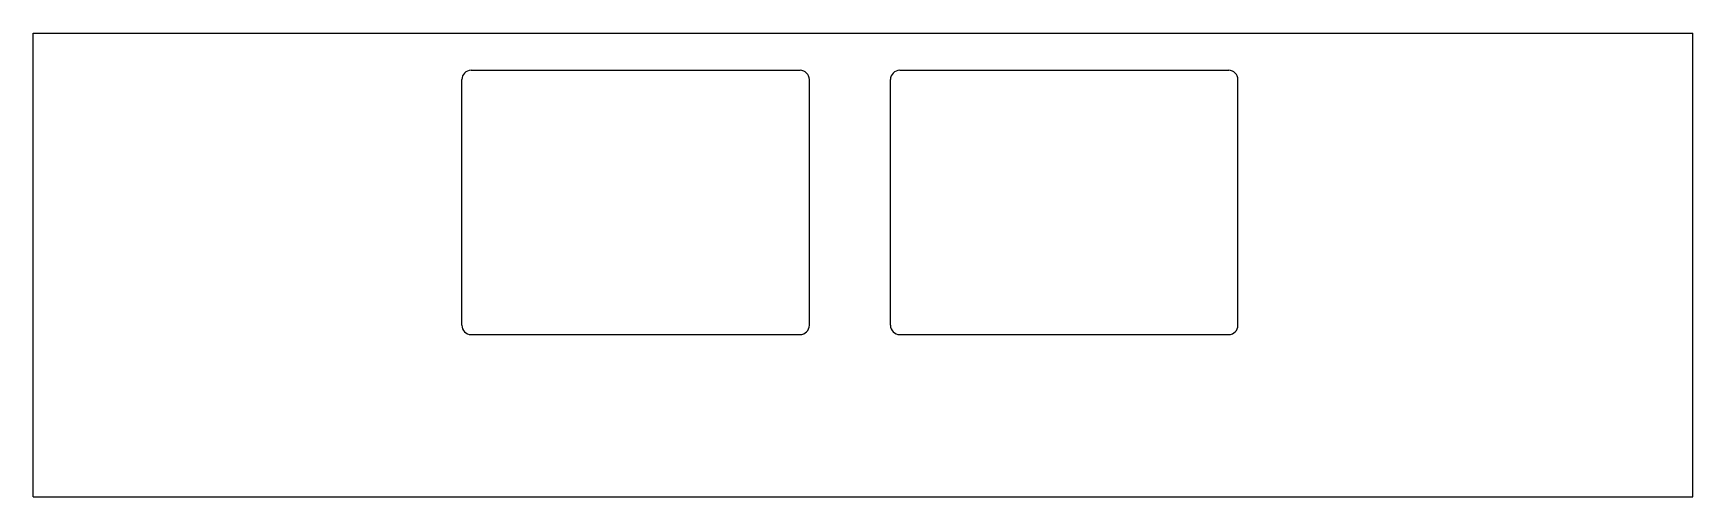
# Model space of a CAD drawing. Extents: x -18.5 to 53.1, y 0 to 20.
import ezdxf

# ---------------------------------------------------------------- set-up
doc = ezdxf.new("R2010")
doc.units = 0
doc.layers.add('Compound', color=7, linetype='CONTINUOUS')

msp = doc.modelspace()

# ---------------------------------------------------------------- linework, layer by layer
at = {"layer": 'Compound'}
for p, q in [((-18.5, 0), (-18.5, 20)), ((-18.5, 20), (-18.5, 20, -20)), ((-18.5, 0, -20), (-18.5, 20, -20)), ((-18.5, 20), (53.13, 20)), ((-18.5, 0), (-18.5, 20)), ((-18.5, 20, -20), (53.13, 20, -20)), ((-18.5, 0, -20), (-18.5, 20, -20)), ((-18.5, 20), (-18.5, 20, -20)), ((-18.5, 20, -20), (53.13, 20, -20)), ((-18.5, 20), (53.13, 20)), ((53.13, 0), (53.13, 20)), ((53.13, 20), (53.13, 20, -20)), ((53.13, 0, -20), (53.13, 20, -20)), ((53.13, 0), (53.13, 20)), ((53.13, 0, -20), (53.13, 20, -20)), ((53.13, 20), (53.13, 20, -20)), ((0, 7.4), (0, 18)), ((0, 7.4, -1), (0, 18, -1)), ((0, 18), (0, 18, -1)), ((0, 7.4), (0, 18)), ((0, 18), (0, 18, -1)), ((0, 7.4, -1), (0, 18, -1)), ((0.4, 18.4), (14.6, 18.4)), ((0.4, 18.4), (0.4, 18.4, -1)), ((0.4, 18.4, -1), (14.6, 18.4, -1)), ((0.4, 18.4, -1), (14.6, 18.4, -1)), ((0.4, 18.4), (0.4, 18.4, -1)), ((0.4, 18.4), (14.6, 18.4)), ((14.6, 18.4), (14.6, 18.4, -1)), ((14.6, 18.4), (14.6, 18.4, -1)), ((15, 7.4), (15, 18)), ((15, 7.4, -1), (15, 18, -1)), ((15, 7.4), (15, 18)), ((15, 7.4, -1), (15, 18, -1)), ((15, 18), (15, 18, -1)), ((15, 18), (15, 18, -1)), ((18.5, 7.4), (18.5, 18)), ((18.5, 7.4, -1), (18.5, 18, -1)), ((18.5, 18), (18.5, 18, -1)), ((18.5, 7.4), (18.5, 18)), ((18.5, 18), (18.5, 18, -1)), ((18.5, 7.4, -1), (18.5, 18, -1)), ((18.9, 18.4), (33.1, 18.4)), ((18.9, 18.4), (18.9, 18.4, -1)), ((18.9, 18.4, -1), (33.1, 18.4, -1)), ((18.9, 18.4, -1), (33.1, 18.4, -1)), ((18.9, 18.4), (18.9, 18.4, -1)), ((18.9, 18.4), (33.1, 18.4)), ((33.1, 18.4), (33.1, 18.4, -1)), ((33.1, 18.4), (33.1, 18.4, -1)), ((33.5, 7.4), (33.5, 18)), ((33.5, 7.4, -1), (33.5, 18, -1)), ((33.5, 7.4), (33.5, 18)), ((33.5, 7.4, -1), (33.5, 18, -1)), ((33.5, 18), (33.5, 18, -1)), ((33.5, 18), (33.5, 18, -1)), ((0, 7.4), (0, 7.4, -1)), ((0, 7.4), (0, 7.4, -1)), ((15, 7.4), (15, 7.4, -1)), ((15, 7.4), (15, 7.4, -1)), ((18.5, 7.4), (18.5, 7.4, -1)), ((18.5, 7.4), (18.5, 7.4, -1)), ((33.5, 7.4), (33.5, 7.4, -1)), ((33.5, 7.4), (33.5, 7.4, -1)), ((0.4, 7), (14.6, 7)), ((0.4, 7), (0.4, 7, -1)), ((0.4, 7, -1), (14.6, 7, -1)), ((0.4, 7, -1), (14.6, 7, -1)), ((0.4, 7), (0.4, 7, -1)), ((0.4, 7), (14.6, 7)), ((14.6, 7), (14.6, 7, -1)), ((14.6, 7), (14.6, 7, -1)), ((18.9, 7), (33.1, 7)), ((18.9, 7), (18.9, 7, -1)), ((18.9, 7, -1), (33.1, 7, -1)), ((18.9, 7, -1), (33.1, 7, -1)), ((18.9, 7), (18.9, 7, -1)), ((18.9, 7), (33.1, 7)), ((33.1, 7), (33.1, 7, -1)), ((33.1, 7), (33.1, 7, -1)), ((-18.5, 0), (-18.5, 0, -20)), ((-18.5, 0), (53.13, 0)), ((-18.5, 0), (-18.5, 0, -20)), ((-18.5, 0), (53.13, 0)), ((53.13, 0), (53.13, 0, -20)), ((53.13, 0), (53.13, 0, -20)), ((-18.5, 0, -20), (53.13, 0, -20)), ((-18.5, 0, -20), (53.13, 0, -20))]:
    msp.add_line(p, q, dxfattribs=at)
for centre, start, end in [((0.4, 18), 90, 180), ((0.4, 18), 90, 180), ((0.4, 18, -1), 90, 180), ((0.4, 18, -1), 90, 180), ((14.6, 18), 0, 90), ((14.6, 18, -1), 0, 90), ((14.6, 18), 0, 90), ((14.6, 18, -1), 0, 90), ((18.9, 18), 90, 180), ((18.9, 18), 90, 180), ((18.9, 18, -1), 90, 180), ((18.9, 18, -1), 90, 180), ((33.1, 18), 0, 90), ((33.1, 18, -1), 0, 90), ((33.1, 18), 0, 90), ((33.1, 18, -1), 0, 90), ((0.4, 7.4), 180, -90), ((0.4, 7.4), 180, -90), ((0.4, 7.4, -1), 180, -90), ((0.4, 7.4, -1), 180, -90), ((14.6, 7.4), -90, 0), ((14.6, 7.4, -1), -90, 0), ((14.6, 7.4), -90, 0), ((14.6, 7.4, -1), -90, 0), ((18.9, 7.4), 180, -90), ((18.9, 7.4), 180, -90), ((18.9, 7.4, -1), 180, -90), ((18.9, 7.4, -1), 180, -90), ((33.1, 7.4), -90, 0), ((33.1, 7.4, -1), -90, 0), ((33.1, 7.4), -90, 0), ((33.1, 7.4, -1), -90, 0)]:
    msp.add_arc(centre, 0.4, start, end, dxfattribs=at)

doc.saveas('drawing.dxf')
